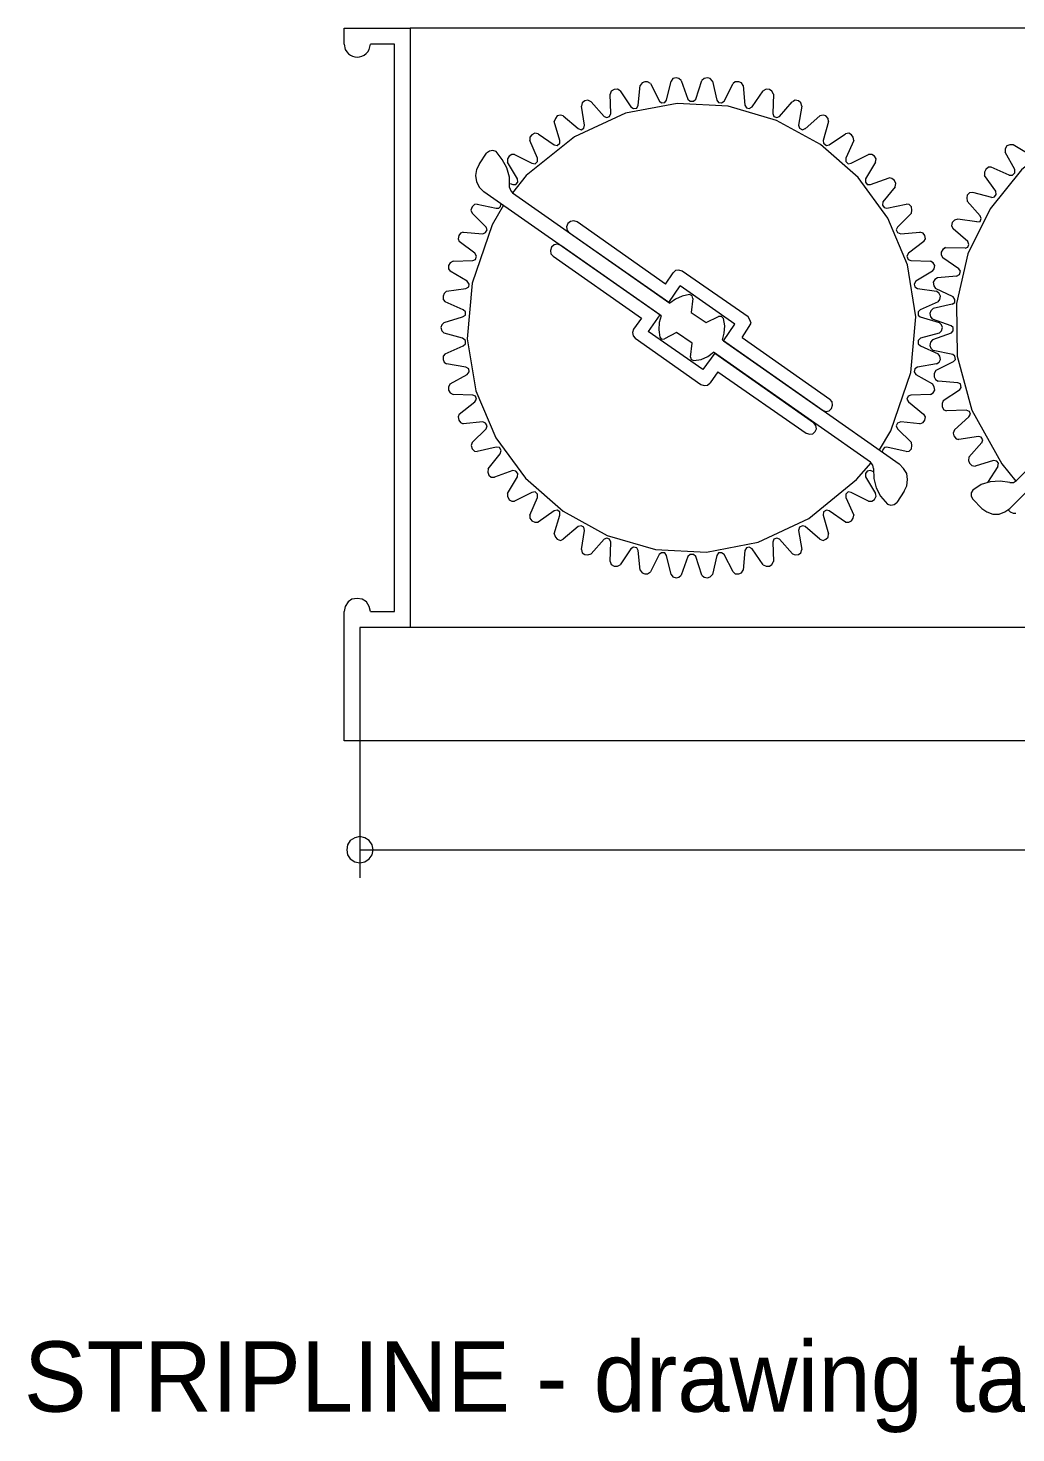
# Model space of a CAD drawing. Extents: x 0 to 243, y -13 to 67.
# Drawn here: x 0.2 to 56.4, y -13.2 to 66.7 of the extents above; entities that cross this region are included whole.
import ezdxf

# ---------------------------------------------------------------- set-up
doc = ezdxf.new("R2010")
doc.units = 0
doc.layers.add('GEOMETRY', color=7, linetype='Continuous')
doc.layers.add('NOTE', color=1, linetype='Continuous')

msp = doc.modelspace()

# ---------------------------------------------------------------- linework, layer by layer
at = {"layer": 'GEOMETRY', "lineweight": 13}
for points in [[(18.212, 65.773), (18.212, 66.694), (21.962, 66.694), (21.962, 32.597)], [(220.598, 66.694), (21.961, 66.694)], [(18.212, 65.773), (18.277, 65.485), (18.359, 65.348), (18.458, 65.236), (18.571, 65.151), (18.694, 65.09), (18.824, 65.055), (18.957, 65.044), (19.091, 65.058), (19.221, 65.096), (19.345, 65.158), (19.458, 65.244), (19.559, 65.353), (19.643, 65.485), (19.706, 65.773)], [(19.706, 33.518), (21.073, 33.518), (21.073, 65.773), (19.706, 65.773)], [(33.911, 63.134), (33.752, 63.23), (33.561, 63.196), (33.402, 63.102), (33.339, 62.944)], [(33.911, 63.134), (33.752, 63.23), (33.56, 63.196), (33.402, 63.102), (33.339, 62.944)], [(33.911, 63.134), (34.515, 62.212), (34.673, 62.117), (34.864, 62.149), (34.928, 62.309)], [(34.927, 62.309), (35.053, 63.42)], [(35.626, 63.546), (35.468, 63.643), (35.309, 63.643), (35.15, 63.579), (35.054, 63.42)], [(35.626, 63.546), (35.468, 63.643), (35.309, 63.643), (35.15, 63.579), (35.054, 63.42)], [(35.626, 63.546), (36.135, 62.529), (36.262, 62.436), (36.453, 62.467), (36.548, 62.594)], [(36.547, 62.594), (36.802, 63.673)], [(37.374, 63.706), (37.247, 63.833), (37.088, 63.866), (36.898, 63.833), (36.803, 63.674)], [(37.374, 63.706), (37.247, 63.833), (37.088, 63.866), (36.898, 63.833), (36.803, 63.674)], [(37.374, 63.706), (37.755, 62.657), (37.882, 62.53), (38.074, 62.53), (38.201, 62.657)], [(38.201, 62.657), (38.55, 63.706)], [(39.154, 63.673), (39.027, 63.832), (38.868, 63.865), (38.676, 63.832), (38.55, 63.705)], [(39.154, 63.673), (39.027, 63.832), (38.868, 63.865), (38.676, 63.832), (38.55, 63.705)], [(39.154, 63.673), (39.408, 62.593), (39.503, 62.467), (39.662, 62.436), (39.821, 62.529)], [(39.821, 62.53), (40.33, 63.547)], [(40.902, 63.421), (40.806, 63.58), (40.646, 63.644), (40.456, 63.644), (40.33, 63.547)], [(40.902, 63.421), (40.806, 63.58), (40.646, 63.644), (40.456, 63.644), (40.33, 63.547)], [(40.902, 63.421), (40.997, 62.31), (41.092, 62.15), (41.251, 62.118), (41.41, 62.213)], [(41.41, 62.213), (42.046, 63.135)], [(42.618, 62.944), (42.522, 63.102), (42.395, 63.197), (42.204, 63.23), (42.046, 63.134)], [(42.618, 62.944), (42.522, 63.102), (42.395, 63.197), (42.204, 63.23), (42.046, 63.134)], [(48.655, 42.702), (49.29, 43.783), (50.439, 47.098), (50.727, 50.269), (50.254, 53.222), (49.123, 55.888), (47.436, 58.194), (45.293, 60.07), (42.797, 61.445), (40.049, 62.247), (37.151, 62.406), (34.204, 61.849), (31.311, 60.506), (28.572, 58.306), (27.778, 57.319)], [(32.257, 62.499), (32.069, 62.594), (31.907, 62.562), (31.749, 62.437), (31.717, 62.245)], [(32.257, 62.499), (32.069, 62.594), (31.907, 62.562), (31.749, 62.437), (31.717, 62.245)], [(32.257, 62.499), (32.989, 61.673), (33.149, 61.609), (33.307, 61.673), (33.37, 61.833)], [(33.37, 61.833), (33.339, 62.944)], [(42.618, 62.944), (42.586, 61.833), (42.649, 61.673), (42.808, 61.609), (42.968, 61.673)], [(42.967, 61.672), (43.697, 62.498)], [(44.238, 62.245), (44.175, 62.436), (44.048, 62.562), (43.857, 62.594), (43.698, 62.499)], [(44.238, 62.245), (44.175, 62.436), (44.048, 62.562), (43.857, 62.594), (43.698, 62.499)], [(74.458, 58.971), (73.504, 59.798), (70.426, 61.493), (67.344, 62.316), (64.346, 62.354), (61.52, 61.696), (58.953, 60.429), (56.733, 58.641), (54.948, 56.421), (53.685, 53.856), (53.032, 51.034), (53.078, 48.043), (53.909, 44.972), (55.614, 41.907), (56.409, 40.92)], [(30.669, 61.704), (30.511, 61.735), (30.32, 61.704), (30.224, 61.547), (30.161, 61.387)], [(30.669, 61.704), (30.511, 61.735), (30.32, 61.704), (30.224, 61.547), (30.161, 61.387)], [(30.669, 61.704), (31.527, 60.974), (31.686, 60.909), (31.845, 61.005), (31.877, 61.165)], [(31.877, 61.165), (31.718, 62.245)], [(44.238, 62.245), (44.048, 61.165), (44.111, 61.005), (44.269, 60.909), (44.428, 60.974)], [(44.428, 60.973), (45.254, 61.703)], [(45.762, 61.386), (45.732, 61.546), (45.604, 61.703), (45.445, 61.735), (45.254, 61.703)], [(45.762, 61.386), (45.732, 61.546), (45.604, 61.703), (45.445, 61.735), (45.254, 61.703)], [(30.479, 60.305), (30.161, 61.386)], [(45.762, 61.386), (45.445, 60.305), (45.476, 60.147), (45.636, 60.02), (45.794, 60.051)], [(29.239, 60.688), (29.049, 60.718), (28.89, 60.624), (28.762, 60.497), (28.762, 60.305)], [(29.239, 60.688), (29.049, 60.717), (28.89, 60.624), (28.762, 60.497), (28.762, 60.305)], [(29.207, 59.29), (28.763, 60.306)], [(29.239, 60.688), (30.161, 60.052), (30.32, 60.02), (30.479, 60.147), (30.479, 60.305)], [(45.795, 60.051), (46.717, 60.688)], [(47.193, 60.305), (47.162, 60.496), (47.066, 60.623), (46.908, 60.717), (46.716, 60.688)], [(47.193, 60.305), (47.162, 60.496), (47.066, 60.623), (46.908, 60.717), (46.716, 60.688)], [(47.193, 60.305), (46.748, 59.289), (46.748, 59.099), (46.875, 58.971), (47.035, 59.004)], [(56.25, 60.051), (56.06, 60.051), (55.9, 59.989), (55.805, 59.829), (55.805, 59.639)], [(57.204, 59.481), (56.25, 60.051), (56.059, 60.051), (55.9, 59.989), (55.805, 59.83), (55.805, 59.639)], [(25.903, 58.971), (26.316, 59.575)], [(26.856, 59.671), (26.665, 59.734), (26.474, 59.701), (26.316, 59.575)], [(27.619, 57.637), (27.619, 58.208), (27.46, 58.748), (27.205, 59.225), (26.856, 59.67)], [(27.905, 59.511), (27.747, 59.511), (27.587, 59.415), (27.492, 59.256), (27.492, 59.067)], [(27.905, 59.511), (27.747, 59.511), (27.587, 59.415), (27.492, 59.256), (27.492, 59.067)], [(27.905, 59.511), (28.89, 59.004), (29.08, 58.971), (29.207, 59.099), (29.207, 59.289)], [(47.035, 59.004), (48.019, 59.511)], [(48.432, 59.067), (48.464, 59.256), (48.369, 59.416), (48.209, 59.511), (48.019, 59.511)], [(48.432, 59.067), (48.464, 59.256), (48.369, 59.416), (48.209, 59.51), (48.019, 59.51)], [(56.344, 58.655), (55.804, 59.639)], [(25.903, 58.971), (25.744, 58.655), (25.679, 58.305), (25.744, 57.953), (25.903, 57.637), (26.157, 57.384)], [(27.65, 57.86), (27.809, 57.795), (27.968, 57.795), (28.094, 57.922), (28.063, 58.114), (27.492, 59.067)], [(48.432, 59.067), (47.861, 58.114), (47.861, 57.922), (47.955, 57.795), (48.146, 57.795)], [(55.01, 58.781), (54.852, 58.781), (54.693, 58.655), (54.628, 58.495), (54.628, 58.305)], [(56.028, 58.337), (55.01, 58.781), (54.852, 58.781), (54.693, 58.655), (54.629, 58.495), (54.629, 58.306)], [(56.028, 58.337), (56.217, 58.337), (56.344, 58.464), (56.344, 58.655)], [(27.619, 57.637), (27.683, 57.446), (27.778, 57.319), (36.739, 51.058)], [(48.146, 57.795), (49.195, 58.177)], [(49.545, 57.669), (48.845, 56.811), (48.815, 56.62), (48.91, 56.493), (49.068, 56.461)], [(49.545, 57.669), (49.577, 57.859), (49.513, 58.019), (49.354, 58.147), (49.195, 58.177)], [(49.545, 57.669), (49.577, 57.859), (49.513, 58.019), (49.355, 58.147), (49.195, 58.177)], [(55.264, 57.414), (54.628, 58.306)], [(36.23, 50.328), (26.157, 57.385)], [(53.962, 57.35), (53.771, 57.319), (53.645, 57.192), (53.612, 57.034), (53.645, 56.843)], [(55.042, 57.063), (53.962, 57.35), (53.771, 57.319), (53.645, 57.192), (53.612, 57.034), (53.645, 56.843)], [(54.375, 56.017), (53.645, 56.843)], [(55.042, 57.063), (55.201, 57.097), (55.296, 57.223), (55.265, 57.414)], [(27.269, 56.62), (26.633, 55.509), (25.494, 52.188), (25.216, 49.014), (25.698, 46.059), (26.836, 43.393), (28.529, 41.087), (30.676, 39.213), (33.173, 37.842), (35.919, 37.045), (38.812, 36.892), (41.75, 37.456), (44.631, 38.807), (47.352, 41.017), (48.177, 41.972)], [(25.776, 56.684), (25.617, 56.653), (25.49, 56.525), (25.426, 56.333), (25.49, 56.175)], [(25.776, 56.684), (25.617, 56.653), (25.49, 56.525), (25.426, 56.333), (25.49, 56.175)], [(26.285, 55.381), (25.49, 56.175)], [(25.776, 56.684), (26.856, 56.46), (27.014, 56.46), (27.111, 56.555), (27.141, 56.715)], [(49.068, 56.461), (50.179, 56.685)], [(50.466, 56.175), (49.672, 55.381), (49.61, 55.221), (49.672, 55.063), (49.862, 54.999)], [(50.466, 56.175), (50.498, 56.333), (50.466, 56.525), (50.339, 56.653), (50.18, 56.684)], [(50.466, 56.175), (50.498, 56.333), (50.466, 56.525), (50.339, 56.653), (50.18, 56.684)], [(54.184, 55.667), (54.374, 55.699), (54.439, 55.857), (54.374, 56.018)], [(24.981, 55.094), (26.093, 54.999), (26.252, 55.063), (26.346, 55.221), (26.285, 55.381)], [(31.464, 55.667), (31.274, 55.73), (31.082, 55.699), (30.924, 55.571), (30.86, 55.382), (30.893, 55.19), (31.02, 55.032)], [(36.485, 52.137), (31.464, 55.666)], [(53.103, 55.826), (52.913, 55.763), (52.786, 55.637), (52.753, 55.444), (52.849, 55.286)], [(54.184, 55.667), (53.103, 55.826), (52.913, 55.763), (52.786, 55.637), (52.753, 55.444), (52.849, 55.286)], [(53.676, 54.555), (52.849, 55.285)], [(24.981, 55.094), (24.822, 55.032), (24.726, 54.905), (24.695, 54.712), (24.758, 54.555)], [(24.981, 55.094), (24.822, 55.032), (24.726, 54.905), (24.695, 54.712), (24.758, 54.555)], [(25.649, 53.887), (24.758, 54.555)], [(36.166, 50.391), (30.542, 54.331), (30.353, 54.396), (30.161, 54.365), (30.002, 54.237), (29.938, 54.046), (29.97, 53.856), (30.098, 53.728), (35.119, 50.201)], [(36.676, 51.091), (31.02, 55.031)], [(49.862, 55), (50.943, 55.094)], [(51.165, 54.555), (50.308, 53.887), (50.212, 53.728), (50.276, 53.537), (50.434, 53.474)], [(51.165, 54.555), (51.261, 54.712), (51.228, 54.905), (51.134, 55.032), (50.943, 55.093)], [(51.165, 54.555), (51.261, 54.712), (51.228, 54.905), (51.134, 55.032), (50.943, 55.093)], [(53.517, 54.172), (53.675, 54.236), (53.739, 54.395), (53.675, 54.555)], [(24.41, 53.442), (25.521, 53.474), (25.68, 53.538), (25.744, 53.728), (25.649, 53.887)], [(52.405, 54.206), (52.246, 54.108), (52.151, 53.951), (52.151, 53.792), (52.246, 53.634)], [(53.517, 54.172), (52.405, 54.205), (52.246, 54.108), (52.151, 53.95), (52.151, 53.791), (52.246, 53.633)], [(53.167, 52.998), (52.246, 53.634)], [(24.41, 53.442), (24.25, 53.346), (24.155, 53.188), (24.155, 52.998), (24.25, 52.87)], [(24.41, 53.442), (24.25, 53.346), (24.155, 53.188), (24.155, 52.998), (24.25, 52.87)], [(25.204, 52.298), (24.25, 52.869)], [(36.485, 52.137), (36.929, 52.775)], [(41.187, 50.265), (37.438, 52.869), (37.247, 52.934), (37.056, 52.903), (36.929, 52.775)], [(50.433, 53.474), (51.546, 53.442)], [(51.673, 52.87), (50.72, 52.299), (50.624, 52.138), (50.656, 51.98), (50.816, 51.887)], [(51.673, 52.87), (51.769, 52.998), (51.8, 53.188), (51.705, 53.347), (51.546, 53.442)], [(51.673, 52.87), (51.768, 52.998), (51.8, 53.188), (51.705, 53.347), (51.546, 53.442)], [(53.04, 52.586), (53.199, 52.682), (53.263, 52.87), (53.167, 52.998)], [(24.028, 51.727), (25.14, 51.886), (25.299, 51.98), (25.33, 52.137), (25.204, 52.298)], [(36.676, 51.091), (37.312, 52.043)], [(39.789, 48.898), (40.425, 49.852), (37.311, 52.044)], [(53.04, 52.586), (51.96, 52.489), (51.801, 52.395), (51.706, 52.235), (51.737, 52.044), (51.832, 51.887)], [(51.96, 52.489), (51.801, 52.394), (51.706, 52.235), (51.737, 52.044), (51.832, 51.886)], [(24.028, 51.727), (23.901, 51.6), (23.837, 51.441), (23.837, 51.25), (23.964, 51.123)], [(24.028, 51.727), (23.901, 51.6), (23.837, 51.441), (23.837, 51.25), (23.964, 51.123)], [(37.852, 51.536), (37.438, 51.441), (37.056, 51.281), (36.739, 51.058)], [(38.041, 51.314), (38.01, 51.473), (37.853, 51.536)], [(38.041, 51.314), (37.946, 50.518), (38.804, 49.947), (39.503, 50.296)], [(50.816, 51.886), (51.896, 51.727)], [(52.849, 51.408), (51.831, 51.887)], [(51.992, 51.123), (52.087, 51.251), (52.119, 51.441), (52.054, 51.601), (51.896, 51.727)], [(51.992, 51.123), (52.087, 51.251), (52.119, 51.441), (52.054, 51.601), (51.896, 51.727)], [(52.786, 50.995), (52.945, 51.092), (52.945, 51.251), (52.849, 51.408)], [(23.901, 49.947), (24.95, 50.265), (25.108, 50.36), (25.108, 50.551), (24.981, 50.678)], [(24.981, 50.678), (23.963, 51.122)], [(36.166, 50.391), (35.499, 49.44)], [(51.992, 51.123), (50.974, 50.679), (50.847, 50.551), (50.847, 50.36), (50.974, 50.266)], [(52.786, 50.995), (51.706, 50.741), (51.578, 50.615), (51.515, 50.456), (51.547, 50.266), (51.674, 50.137)], [(51.706, 50.741), (51.578, 50.615), (51.515, 50.456), (51.547, 50.265), (51.674, 50.137)], [(23.901, 49.947), (23.774, 49.819), (23.71, 49.661), (23.774, 49.469), (23.901, 49.344)], [(23.901, 49.947), (23.774, 49.819), (23.71, 49.661), (23.774, 49.469), (23.901, 49.344)], [(34.672, 49.567), (34.61, 49.374), (34.64, 49.183), (34.769, 49.057)], [(35.119, 50.201), (34.673, 49.567)], [(36.23, 50.328), (36.134, 49.947), (36.103, 49.534), (36.166, 49.122)], [(39.789, 50.169), (39.662, 50.297), (39.503, 50.297)], [(39.726, 48.963), (39.821, 49.344), (39.852, 49.757), (39.788, 50.169)], [(39.789, 48.898), (40.425, 49.852)], [(40.838, 49.088), (41.251, 49.724), (41.347, 49.914), (41.283, 50.106), (41.188, 50.265)], [(50.975, 50.265), (52.054, 49.947)], [(52.722, 49.756), (51.673, 50.136)], [(52.054, 49.344), (52.183, 49.469), (52.245, 49.66), (52.183, 49.819), (52.054, 49.947)], [(52.054, 49.344), (52.183, 49.469), (52.245, 49.66), (52.183, 49.819), (52.054, 49.947)], [(52.722, 49.344), (52.848, 49.469), (52.848, 49.66), (52.722, 49.756)], [(24.95, 49.057), (23.901, 49.344)], [(23.964, 48.169), (24.982, 48.614), (25.109, 48.739), (25.109, 48.931), (24.95, 49.058)], [(34.769, 49.057), (38.486, 46.418)], [(39.281, 48.2), (38.613, 47.277), (35.499, 49.44)], [(36.166, 49.122), (36.262, 48.995), (36.421, 49.025)], [(37.914, 47.977), (38.01, 48.77), (37.12, 49.373), (36.421, 49.025)], [(39.726, 48.963), (49.768, 41.907)], [(39.789, 48.898), (45.414, 44.958)], [(40.838, 49.088), (45.827, 45.593)], [(52.054, 49.344), (50.976, 49.057), (50.847, 48.93), (50.847, 48.739), (50.976, 48.614)], [(52.722, 49.344), (51.673, 48.962), (51.546, 48.835), (51.514, 48.644), (51.577, 48.485), (51.705, 48.358)], [(51.673, 48.963), (51.546, 48.836), (51.514, 48.645), (51.577, 48.485), (51.705, 48.359)], [(23.964, 48.169), (23.837, 48.04), (23.837, 47.851), (23.902, 47.69), (24.028, 47.597)], [(23.964, 48.169), (23.837, 48.04), (23.837, 47.851), (23.902, 47.69), (24.028, 47.597)], [(37.914, 47.977), (37.946, 47.85), (38.105, 47.786)], [(38.105, 47.786), (38.519, 47.85), (38.899, 48.01), (39.217, 48.264)], [(39.281, 48.2), (38.613, 47.277)], [(48.304, 41.653), (48.274, 41.843), (48.146, 42.003), (39.217, 48.263)], [(39.281, 48.2), (44.905, 44.258)], [(50.976, 48.614), (51.992, 48.169)], [(52.818, 48.136), (51.706, 48.358)], [(51.896, 47.596), (52.054, 47.69), (52.119, 47.85), (52.086, 48.039), (51.992, 48.168)], [(51.896, 47.596), (52.054, 47.69), (52.119, 47.85), (52.086, 48.039), (51.991, 48.168)], [(52.849, 47.721), (52.976, 47.85), (52.945, 48.039), (52.818, 48.136)], [(56.058, 40.858), (56.282, 40.858), (56.44, 40.954), (64.162, 48.676)], [(64.765, 48.04), (56.058, 39.367)], [(25.14, 47.405), (24.028, 47.596)], [(24.25, 46.452), (25.204, 46.992), (25.33, 47.151), (25.299, 47.309), (25.141, 47.405)], [(39.47, 47.151), (39.027, 46.516)], [(39.47, 47.151), (44.492, 43.655), (44.683, 43.592), (44.872, 43.623), (45, 43.751), (45.065, 43.909), (45.032, 44.1), (44.905, 44.257)], [(51.896, 47.596), (50.816, 47.405), (50.657, 47.309), (50.625, 47.151), (50.72, 46.992)], [(51.865, 47.214), (51.768, 47.055), (51.768, 46.864), (51.832, 46.705), (51.992, 46.61)], [(52.849, 47.721), (51.865, 47.214), (51.77, 47.055), (51.77, 46.865), (51.831, 46.705), (51.992, 46.61)], [(24.25, 46.452), (24.155, 46.293), (24.155, 46.102), (24.25, 45.942), (24.41, 45.848)], [(24.25, 46.452), (24.155, 46.293), (24.155, 46.102), (24.25, 45.942), (24.41, 45.848)], [(38.486, 46.419), (38.676, 46.357), (38.868, 46.39), (39.027, 46.517)], [(50.72, 46.992), (51.673, 46.452)], [(51.547, 45.848), (51.705, 45.942), (51.801, 46.102), (51.77, 46.292), (51.674, 46.452)], [(51.547, 45.848), (51.705, 45.942), (51.801, 46.102), (51.77, 46.292), (51.674, 46.452)], [(53.102, 46.516), (51.992, 46.61)], [(53.199, 46.102), (53.295, 46.26), (53.262, 46.452), (53.102, 46.516)], [(25.521, 45.816), (24.41, 45.848)], [(24.759, 44.735), (25.65, 45.435), (25.744, 45.594), (25.68, 45.753), (25.522, 45.816)], [(45.414, 44.958), (45.604, 44.895), (45.795, 44.928), (45.922, 45.054), (45.986, 45.244), (45.954, 45.436), (45.827, 45.594)], [(51.547, 45.848), (50.434, 45.816), (50.276, 45.752), (50.212, 45.594), (50.308, 45.435)], [(53.199, 46.102), (52.278, 45.498), (52.214, 45.339), (52.214, 45.15), (52.308, 44.989), (52.468, 44.926)], [(50.307, 45.435), (51.164, 44.735)], [(52.278, 45.499), (52.214, 45.34), (52.214, 45.15), (52.308, 44.989), (52.467, 44.927)], [(53.58, 44.958), (52.468, 44.927)], [(53.739, 44.577), (53.835, 44.735), (53.769, 44.894), (53.58, 44.958)], [(24.759, 44.735), (24.696, 44.577), (24.727, 44.386), (24.822, 44.257), (24.982, 44.195)], [(24.759, 44.735), (24.696, 44.577), (24.727, 44.386), (24.822, 44.257), (24.982, 44.195)], [(26.093, 44.292), (24.981, 44.195)], [(25.49, 43.115), (26.285, 43.909), (26.346, 44.069), (26.252, 44.227), (26.094, 44.292)], [(50.943, 44.195), (49.862, 44.292), (49.672, 44.227), (49.608, 44.069), (49.672, 43.909)], [(50.943, 44.195), (51.133, 44.257), (51.229, 44.386), (51.26, 44.577), (51.165, 44.735)], [(50.943, 44.195), (51.133, 44.257), (51.229, 44.386), (51.26, 44.577), (51.165, 44.735)], [(53.739, 44.577), (52.913, 43.845), (52.848, 43.655), (52.882, 43.496), (53.009, 43.339), (53.167, 43.306)], [(49.672, 43.909), (50.466, 43.115)], [(52.913, 43.844), (52.85, 43.655), (52.882, 43.495), (53.009, 43.338), (53.167, 43.304)], [(54.279, 43.463), (53.167, 43.304)], [(54.469, 43.114), (54.533, 43.274), (54.438, 43.433), (54.279, 43.464)], [(25.49, 43.115), (25.427, 42.956), (25.49, 42.765), (25.617, 42.639), (25.776, 42.608)], [(25.49, 43.115), (25.427, 42.956), (25.49, 42.765), (25.617, 42.639), (25.776, 42.608)], [(26.856, 42.861), (25.776, 42.608)], [(26.411, 41.622), (27.079, 42.479), (27.141, 42.671), (27.046, 42.831), (26.856, 42.861)], [(50.179, 42.606), (49.068, 42.861), (48.941, 42.831), (48.844, 42.734), (48.813, 42.575)], [(50.179, 42.606), (50.338, 42.639), (50.465, 42.765), (50.497, 42.956), (50.465, 43.115)], [(50.179, 42.606), (50.338, 42.639), (50.465, 42.765), (50.497, 42.956), (50.465, 43.115)], [(54.469, 43.115), (53.739, 42.29), (53.706, 42.098), (53.769, 41.94), (53.897, 41.812), (54.088, 41.78)], [(26.411, 41.622), (26.38, 41.431), (26.443, 41.272), (26.57, 41.144), (26.761, 41.144)], [(26.411, 41.622), (26.38, 41.431), (26.443, 41.272), (26.57, 41.144), (26.761, 41.144)], [(48.304, 41.653), (48.336, 41.082), (48.464, 40.541), (48.718, 40.064), (49.099, 39.62)], [(50.053, 40.35), (50.211, 40.668), (50.243, 41.017), (50.211, 41.367), (50.021, 41.653), (49.768, 41.907)], [(53.739, 42.29), (53.707, 42.099), (53.769, 41.94), (53.897, 41.812), (54.089, 41.78)], [(55.136, 42.098), (54.088, 41.78)], [(55.391, 41.75), (54.787, 40.858)], [(55.391, 41.75), (55.423, 41.94), (55.328, 42.067), (55.136, 42.099)], [(27.809, 41.526), (26.76, 41.144)], [(27.492, 40.223), (28.063, 41.177), (28.095, 41.367), (27.969, 41.494), (27.809, 41.526)], [(48.304, 41.463), (48.146, 41.525), (47.955, 41.493), (47.861, 41.366), (47.861, 41.177), (48.432, 40.223)], [(56.058, 40.858), (55.518, 40.92), (54.947, 40.89), (54.438, 40.731), (53.961, 40.413)], [(27.492, 40.223), (27.492, 40.064), (27.587, 39.872), (27.747, 39.779), (27.905, 39.779)], [(27.492, 40.223), (27.492, 40.064), (27.587, 39.872), (27.747, 39.779), (27.905, 39.779)], [(28.89, 40.286), (27.905, 39.779)], [(28.762, 38.984), (29.206, 40.002), (29.206, 40.191), (29.079, 40.319), (28.89, 40.286)], [(48.019, 39.779), (47.035, 40.286), (46.874, 40.319), (46.748, 40.191), (46.748, 40.002)], [(46.748, 40.002), (47.193, 38.984)], [(48.019, 39.779), (48.209, 39.779), (48.369, 39.873), (48.464, 40.064), (48.432, 40.223)], [(48.019, 39.779), (48.209, 39.779), (48.369, 39.873), (48.464, 40.064), (48.432, 40.223)], [(50.053, 40.35), (49.64, 39.716)], [(53.962, 40.413), (53.867, 40.257), (53.867, 40.064), (53.962, 39.905)], [(30.161, 39.237), (29.239, 38.602)], [(30.161, 37.936), (30.479, 38.984), (30.479, 39.174), (30.32, 39.27), (30.161, 39.237)], [(46.716, 38.602), (45.794, 39.237), (45.635, 39.27), (45.476, 39.174), (45.445, 38.984)], [(49.1, 39.62), (49.289, 39.556), (49.481, 39.589), (49.639, 39.717)], [(54.469, 39.367), (53.961, 39.905)], [(54.469, 39.367), (54.755, 39.175), (55.106, 39.048), (55.454, 39.048), (55.773, 39.175), (56.058, 39.367)], [(55.996, 39.27), (56.091, 39.174), (56.25, 39.112), (56.409, 39.112)], [(55.996, 39.27), (56.091, 39.174), (56.25, 39.112), (56.409, 39.112)], [(28.762, 38.984), (28.762, 38.825), (28.89, 38.668), (29.048, 38.602), (29.239, 38.602)], [(28.762, 38.984), (28.762, 38.825), (28.89, 38.668), (29.048, 38.602), (29.239, 38.602)], [(31.717, 37.046), (31.876, 38.127), (31.844, 38.317), (31.685, 38.381), (31.527, 38.35)], [(45.255, 37.619), (44.429, 38.349), (44.269, 38.381), (44.111, 38.316), (44.047, 38.127)], [(45.445, 38.984), (45.762, 37.936)], [(46.716, 38.602), (46.907, 38.602), (47.066, 38.667), (47.161, 38.825), (47.193, 38.984)], [(46.716, 38.602), (46.907, 38.602), (47.066, 38.667), (47.161, 38.825), (47.193, 38.984)], [(30.161, 37.936), (30.223, 37.745), (30.32, 37.619), (30.511, 37.553), (30.669, 37.619)], [(30.161, 37.936), (30.223, 37.745), (30.32, 37.619), (30.511, 37.552), (30.669, 37.619)], [(31.527, 38.349), (30.669, 37.619)], [(32.989, 37.619), (32.258, 36.792)], [(33.339, 36.347), (33.37, 37.457), (33.307, 37.618), (33.149, 37.68), (32.989, 37.618)], [(43.698, 36.792), (42.967, 37.619), (42.807, 37.681), (42.649, 37.619), (42.586, 37.458)], [(44.047, 38.127), (44.238, 37.046)], [(45.255, 37.619), (45.445, 37.554), (45.605, 37.619), (45.733, 37.745), (45.763, 37.936)], [(45.255, 37.619), (45.445, 37.554), (45.605, 37.619), (45.733, 37.745), (45.763, 37.936)], [(31.717, 37.046), (31.749, 36.854), (31.907, 36.759), (32.069, 36.728), (32.257, 36.792)], [(31.717, 37.046), (31.749, 36.854), (31.907, 36.759), (32.069, 36.728), (32.257, 36.792)], [(34.513, 37.077), (33.91, 36.157)], [(35.053, 35.87), (34.927, 36.983), (34.864, 37.141), (34.672, 37.173), (34.513, 37.077)], [(36.134, 36.759), (35.625, 35.774)], [(36.802, 35.615), (36.547, 36.697), (36.452, 36.854), (36.261, 36.854), (36.134, 36.76)], [(38.549, 35.584), (38.201, 36.633), (38.073, 36.76), (37.882, 36.76), (37.755, 36.633)], [(40.33, 35.774), (39.821, 36.759), (39.662, 36.854), (39.503, 36.854), (39.408, 36.697)], [(40.997, 36.983), (40.902, 35.87)], [(42.046, 36.157), (41.41, 37.077), (41.251, 37.173), (41.093, 37.141), (40.997, 36.983)], [(42.586, 37.458), (42.618, 36.348)], [(43.698, 36.792), (43.857, 36.728), (44.047, 36.76), (44.175, 36.854), (44.238, 37.046)], [(43.698, 36.792), (43.857, 36.728), (44.047, 36.76), (44.175, 36.854), (44.238, 37.046)], [(33.339, 36.347), (33.402, 36.188), (33.561, 36.091), (33.752, 36.091), (33.911, 36.157)], [(33.339, 36.347), (33.402, 36.188), (33.561, 36.091), (33.752, 36.091), (33.911, 36.157)], [(37.755, 36.632), (37.374, 35.583)], [(39.408, 36.697), (39.154, 35.615)], [(42.046, 36.157), (42.204, 36.092), (42.395, 36.092), (42.523, 36.188), (42.618, 36.347)], [(42.046, 36.157), (42.204, 36.092), (42.395, 36.092), (42.523, 36.188), (42.618, 36.347)], [(35.053, 35.87), (35.15, 35.712), (35.308, 35.648), (35.467, 35.648), (35.625, 35.774)], [(35.053, 35.87), (35.15, 35.712), (35.308, 35.648), (35.467, 35.648), (35.625, 35.774)], [(36.802, 35.615), (36.897, 35.487), (37.087, 35.426), (37.246, 35.457), (37.373, 35.584)], [(36.802, 35.615), (36.897, 35.487), (37.087, 35.426), (37.246, 35.457), (37.373, 35.584)], [(38.549, 35.584), (38.676, 35.457), (38.868, 35.426), (39.028, 35.487), (39.153, 35.615)], [(38.549, 35.584), (38.676, 35.457), (38.868, 35.426), (39.028, 35.487), (39.153, 35.615)], [(40.33, 35.774), (40.456, 35.648), (40.646, 35.648), (40.807, 35.712), (40.902, 35.87)], [(40.33, 35.774), (40.456, 35.648), (40.646, 35.648), (40.807, 35.712), (40.902, 35.87)], [(19.706, 33.518), (19.643, 33.805), (19.484, 34.058), (19.23, 34.218), (18.944, 34.249), (18.658, 34.218), (18.435, 34.058), (18.277, 33.805), (18.212, 33.518)], [(21.962, 32.597), (19.103, 32.597), (19.103, 26.147), (18.212, 26.147), (18.212, 33.518)], [(220.598, 32.597), (21.961, 32.597)], [(223.458, 26.147), (19.103, 26.147)], [(19.103, 26.147), (19.103, 18.361)], [(19.103, 19.951), (223.457, 19.951)]]:
    msp.add_lwpolyline(points, dxfattribs=at)
msp.add_lwpolyline([(19.103, 19.218), (19.387, 19.282), (19.642, 19.441), (19.801, 19.663), (19.865, 19.95), (19.801, 20.236), (19.642, 20.49), (19.387, 20.648), (19.103, 20.711), (18.817, 20.648), (18.562, 20.49), (18.404, 20.236), (18.372, 19.95), (18.404, 19.663), (18.562, 19.441), (18.817, 19.282), (19.103, 19.218)], close=True, dxfattribs=at)

# ---------------------------------------------------------------- texts
at = {"layer": 'NOTE'}
msp.add_text('STRIPLINE - drawing taken from the product catalogue. Not to scale: use the dimension labels (mm).', height=4, dxfattribs=at).set_placement((0, -12))

doc.saveas('drawing.dxf')
